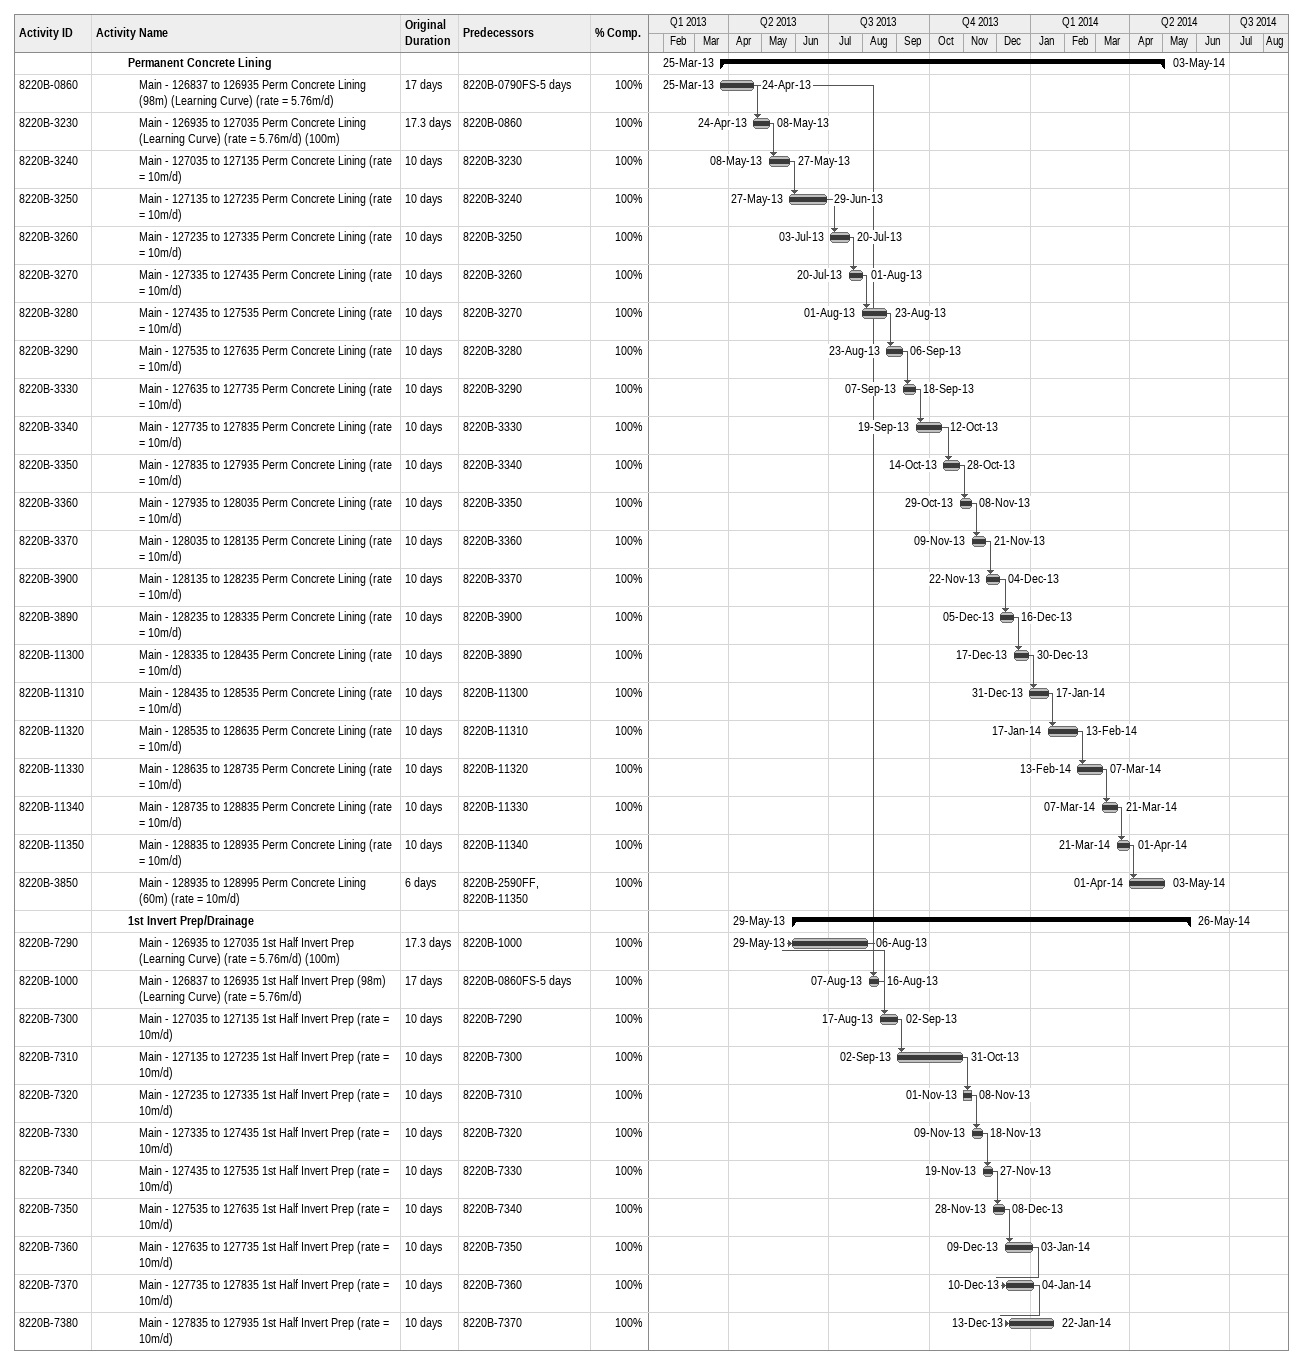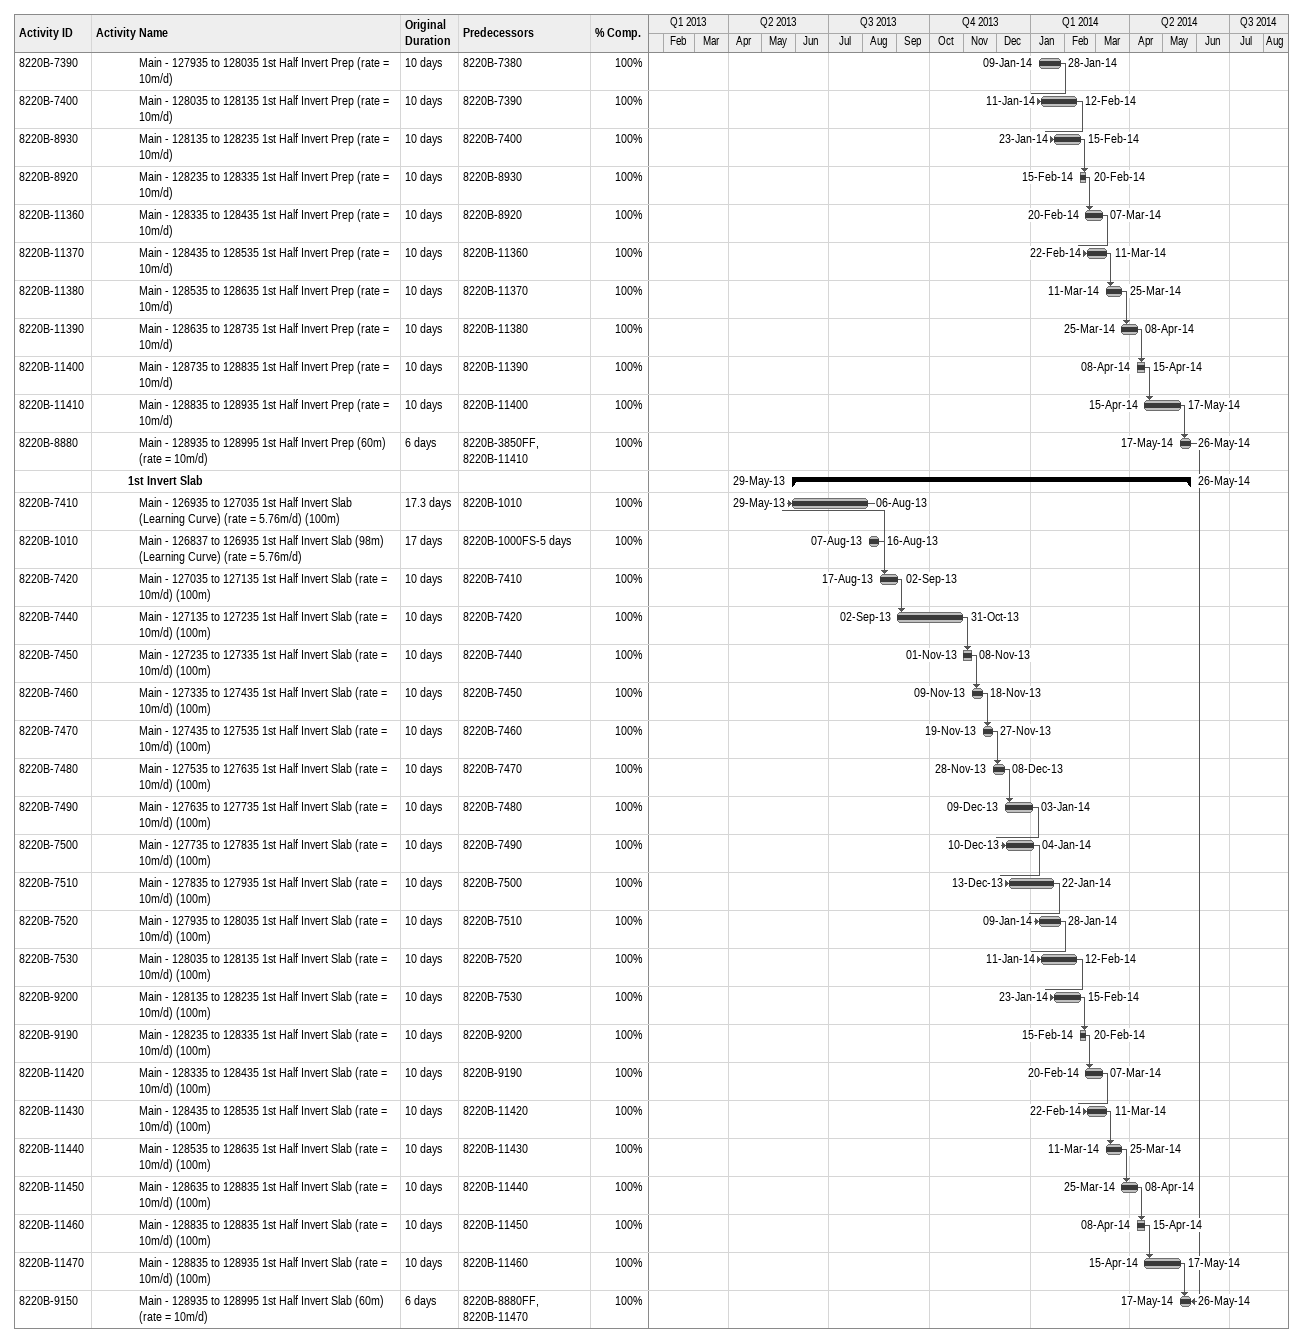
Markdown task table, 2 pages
| ID | Level | Task | Original duration | Start | Finish | Predecessors | % complete |
|---|---|---|---|---|---|---|---|
|  | 4 | **Permanent Concrete Lining** |  | 2013-03-25 | 2014-05-03 |  |  |
| 8220B-0860 | 5 | Main - 126837 to 126935 Perm Concrete Lining (98m) (Learning Curve) (rate = 5.76m/d) | 17d | 2013-03-25 | 2013-04-24 | 8220B-0790FS-5d | 100 |
| 8220B-3230 | 5 | Main - 126935 to 127035 Perm Concrete Lining (Learning Curve) (rate = 5.76m/d) (100m) | 17.3d | 2013-04-24 | 2013-05-08 | 8220B-0860 | 100 |
| 8220B-3240 | 5 | Main - 127035 to 127135 Perm Concrete Lining (rate = 10m/d) | 10d | 2013-05-08 | 2013-05-27 | 8220B-3230 | 100 |
| 8220B-3250 | 5 | Main - 127135 to 127235 Perm Concrete Lining (rate = 10m/d) | 10d | 2013-05-27 | 2013-06-29 | 8220B-3240 | 100 |
| 8220B-3260 | 5 | Main - 127235 to 127335 Perm Concrete Lining (rate = 10m/d) | 10d | 2013-07-03 | 2013-07-20 | 8220B-3250 | 100 |
| 8220B-3270 | 5 | Main - 127335 to 127435 Perm Concrete Lining (rate = 10m/d) | 10d | 2013-07-20 | 2013-08-01 | 8220B-3260 | 100 |
| 8220B-3280 | 5 | Main - 127435 to 127535 Perm Concrete Lining (rate = 10m/d) | 10d | 2013-08-01 | 2013-08-23 | 8220B-3270 | 100 |
| 8220B-3290 | 5 | Main - 127535 to 127635 Perm Concrete Lining (rate = 10m/d) | 10d | 2013-08-23 | 2013-09-06 | 8220B-3280 | 100 |
| 8220B-3330 | 5 | Main - 127635 to 127735 Perm Concrete Lining (rate = 10m/d) | 10d | 2013-09-07 | 2013-09-18 | 8220B-3290 | 100 |
| 8220B-3340 | 5 | Main - 127735 to 127835 Perm Concrete Lining (rate = 10m/d) | 10d | 2013-09-19 | 2013-10-12 | 8220B-3330 | 100 |
| 8220B-3350 | 5 | Main - 127835 to 127935 Perm Concrete Lining (rate = 10m/d) | 10d | 2013-10-14 | 2013-10-28 | 8220B-3340 | 100 |
| 8220B-3360 | 5 | Main - 127935 to 128035 Perm Concrete Lining (rate = 10m/d) | 10d | 2013-10-29 | 2013-11-08 | 8220B-3350 | 100 |
| 8220B-3370 | 5 | Main - 128035 to 128135 Perm Concrete Lining (rate = 10m/d) | 10d | 2013-11-09 | 2013-11-21 | 8220B-3360 | 100 |
| 8220B-3900 | 5 | Main - 128135 to 128235 Perm Concrete Lining (rate = 10m/d) | 10d | 2013-11-22 | 2013-12-04 | 8220B-3370 | 100 |
| 8220B-3890 | 5 | Main - 128235 to 128335 Perm Concrete Lining (rate = 10m/d) | 10d | 2013-12-05 | 2013-12-16 | 8220B-3900 | 100 |
| 8220B-11300 | 5 | Main - 128335 to 128435 Perm Concrete Lining (rate = 10m/d) | 10d | 2013-12-17 | 2013-12-30 | 8220B-3890 | 100 |
| 8220B-11310 | 5 | Main - 128435 to 128535 Perm Concrete Lining (rate = 10m/d) | 10d | 2013-12-31 | 2014-01-17 | 8220B-11300 | 100 |
| 8220B-11320 | 5 | Main - 128535 to 128635 Perm Concrete Lining (rate = 10m/d) | 10d | 2014-01-17 | 2014-02-13 | 8220B-11310 | 100 |
| 8220B-11330 | 5 | Main - 128635 to 128735 Perm Concrete Lining (rate = 10m/d) | 10d | 2014-02-13 | 2014-03-07 | 8220B-11320 | 100 |
| 8220B-11340 | 5 | Main - 128735 to 128835 Perm Concrete Lining (rate = 10m/d) | 10d | 2014-03-07 | 2014-03-21 | 8220B-11330 | 100 |
| 8220B-11350 | 5 | Main - 128835 to 128935 Perm Concrete Lining (rate = 10m/d) | 10d | 2014-03-21 | 2014-04-01 | 8220B-11340 | 100 |
| 8220B-3850 | 5 | Main - 128935 to 128995 Perm Concrete Lining (60m) (rate = 10m/d) | 6d | 2014-04-01 | 2014-05-03 | 8220B-2590FF, 8220B-11350 | 100 |
|  | 4 | **1st Invert Prep/Drainage** |  | 2013-05-29 | 2014-05-26 |  |  |
| 8220B-7290 | 5 | Main - 126935 to 127035 1st Half Invert Prep (Learning Curve) (rate = 5.76m/d) (100m) | 17.3d | 2013-05-29 | 2013-08-06 | 8220B-1000 | 100 |
| 8220B-1000 | 5 | Main - 126837 to 126935 1st Half Invert Prep (98m) (Learning Curve) (rate = 5.76m/d) | 17d | 2013-08-07 | 2013-08-16 | 8220B-0860FS-5d | 100 |
| 8220B-7300 | 5 | Main - 127035 to 127135 1st Half Invert Prep (rate = 10m/d) | 10d | 2013-08-17 | 2013-09-02 | 8220B-7290 | 100 |
| 8220B-7310 | 5 | Main - 127135 to 127235 1st Half Invert Prep (rate = 10m/d) | 10d | 2013-09-02 | 2013-10-31 | 8220B-7300 | 100 |
| 8220B-7320 | 5 | Main - 127235 to 127335 1st Half Invert Prep (rate = 10m/d) | 10d | 2013-11-01 | 2013-11-08 | 8220B-7310 | 100 |
| 8220B-7330 | 5 | Main - 127335 to 127435 1st Half Invert Prep (rate = 10m/d) | 10d | 2013-11-09 | 2013-11-18 | 8220B-7320 | 100 |
| 8220B-7340 | 5 | Main - 127435 to 127535 1st Half Invert Prep (rate = 10m/d) | 10d | 2013-11-19 | 2013-11-27 | 8220B-7330 | 100 |
| 8220B-7350 | 5 | Main - 127535 to 127635 1st Half Invert Prep (rate = 10m/d) | 10d | 2013-11-28 | 2013-12-08 | 8220B-7340 | 100 |
| 8220B-7360 | 5 | Main - 127635 to 127735 1st Half Invert Prep (rate = 10m/d) | 10d | 2013-12-09 | 2014-01-03 | 8220B-7350 | 100 |
| 8220B-7370 | 5 | Main - 127735 to 127835 1st Half Invert Prep (rate = 10m/d) | 10d | 2013-12-10 | 2014-01-04 | 8220B-7360 | 100 |
| 8220B-7380 | 5 | Main - 127835 to 127935 1st Half Invert Prep (rate = 10m/d) | 10d | 2013-12-13 | 2014-01-22 | 8220B-7370 | 100 |
| 8220B-7390 | 5 | Main - 127935 to 128035 1st Half Invert Prep (rate = 10m/d) | 10d | 2014-01-09 | 2014-01-28 | 8220B-7380 | 100 |
| 8220B-7400 | 5 | Main - 128035 to 128135 1st Half Invert Prep (rate = 10m/d) | 10d | 2014-01-11 | 2014-02-12 | 8220B-7390 | 100 |
| 8220B-8930 | 5 | Main - 128135 to 128235 1st Half Invert Prep (rate = 10m/d) | 10d | 2014-01-23 | 2014-02-15 | 8220B-7400 | 100 |
| 8220B-8920 | 5 | Main - 128235 to 128335 1st Half Invert Prep (rate = 10m/d) | 10d | 2014-02-15 | 2014-02-20 | 8220B-8930 | 100 |
| 8220B-11360 | 5 | Main - 128335 to 128435 1st Half Invert Prep (rate = 10m/d) | 10d | 2014-02-20 | 2014-03-07 | 8220B-8920 | 100 |
| 8220B-11370 | 5 | Main - 128435 to 128535 1st Half Invert Prep (rate = 10m/d) | 10d | 2014-02-22 | 2014-03-11 | 8220B-11360 | 100 |
| 8220B-11380 | 5 | Main - 128535 to 128635 1st Half Invert Prep (rate = 10m/d) | 10d | 2014-03-11 | 2014-03-25 | 8220B-11370 | 100 |
| 8220B-11390 | 5 | Main - 128635 to 128735 1st Half Invert Prep (rate = 10m/d) | 10d | 2014-03-25 | 2014-04-08 | 8220B-11380 | 100 |
| 8220B-11400 | 5 | Main - 128735 to 128835 1st Half Invert Prep (rate = 10m/d) | 10d | 2014-04-08 | 2014-04-15 | 8220B-11390 | 100 |
| 8220B-11410 | 5 | Main - 128835 to 128935 1st Half Invert Prep (rate = 10m/d) | 10d | 2014-04-15 | 2014-05-17 | 8220B-11400 | 100 |
| 8220B-8880 | 5 | Main - 128935 to 128995 1st Half Invert Prep (60m) (rate = 10m/d) | 6d | 2014-05-17 | 2014-05-26 | 8220B-3850FF, 8220B-11410 | 100 |
|  | 4 | **1st Invert Slab** |  | 2013-05-29 | 2014-05-26 |  |  |
| 8220B-7410 | 5 | Main - 126935 to 127035 1st Half Invert Slab (Learning Curve) (rate = 5.76m/d) (100m) | 17.3d | 2013-05-29 | 2013-08-06 | 8220B-1010 | 100 |
| 8220B-1010 | 5 | Main - 126837 to 126935 1st Half Invert Slab (98m) (Learning Curve) (rate = 5.76m/d) | 17d | 2013-08-07 | 2013-08-16 | 8220B-1000FS-5d | 100 |
| 8220B-7420 | 5 | Main - 127035 to 127135 1st Half Invert Slab (rate = 10m/d) (100m) | 10d | 2013-08-17 | 2013-09-02 | 8220B-7410 | 100 |
| 8220B-7440 | 5 | Main - 127135 to 127235 1st Half Invert Slab (rate = 10m/d) (100m) | 10d | 2013-09-02 | 2013-10-31 | 8220B-7420 | 100 |
| 8220B-7450 | 5 | Main - 127235 to 127335 1st Half Invert Slab (rate = 10m/d) (100m) | 10d | 2013-11-01 | 2013-11-08 | 8220B-7440 | 100 |
| 8220B-7460 | 5 | Main - 127335 to 127435 1st Half Invert Slab (rate = 10m/d) (100m) | 10d | 2013-11-09 | 2013-11-18 | 8220B-7450 | 100 |
| 8220B-7470 | 5 | Main - 127435 to 127535 1st Half Invert Slab (rate = 10m/d) (100m) | 10d | 2013-11-19 | 2013-11-27 | 8220B-7460 | 100 |
| 8220B-7480 | 5 | Main - 127535 to 127635 1st Half Invert Slab (rate = 10m/d) (100m) | 10d | 2013-11-28 | 2013-12-08 | 8220B-7470 | 100 |
| 8220B-7490 | 5 | Main - 127635 to 127735 1st Half Invert Slab (rate = 10m/d) (100m) | 10d | 2013-12-09 | 2014-01-03 | 8220B-7480 | 100 |
| 8220B-7500 | 5 | Main - 127735 to 127835 1st Half Invert Slab (rate = 10m/d) (100m) | 10d | 2013-12-10 | 2014-01-04 | 8220B-7490 | 100 |
| 8220B-7510 | 5 | Main - 127835 to 127935 1st Half Invert Slab (rate = 10m/d) (100m) | 10d | 2013-12-13 | 2014-01-22 | 8220B-7500 | 100 |
| 8220B-7520 | 5 | Main - 127935 to 128035 1st Half Invert Slab (rate = 10m/d) (100m) | 10d | 2014-01-09 | 2014-01-28 | 8220B-7510 | 100 |
| 8220B-7530 | 5 | Main - 128035 to 128135 1st Half Invert Slab (rate = 10m/d) (100m) | 10d | 2014-01-11 | 2014-02-12 | 8220B-7520 | 100 |
| 8220B-9200 | 5 | Main - 128135 to 128235 1st Half Invert Slab (rate = 10m/d) (100m) | 10d | 2014-01-23 | 2014-02-15 | 8220B-7530 | 100 |
| 8220B-9190 | 5 | Main - 128235 to 128335 1st Half Invert Slab (rate = 10m/d) (100m) | 10d | 2014-02-15 | 2014-02-20 | 8220B-9200 | 100 |
| 8220B-11420 | 5 | Main - 128335 to 128435 1st Half Invert Slab (rate = 10m/d) (100m) | 10d | 2014-02-20 | 2014-03-07 | 8220B-9190 | 100 |
| 8220B-11430 | 5 | Main - 128435 to 128535 1st Half Invert Slab (rate = 10m/d) (100m) | 10d | 2014-02-22 | 2014-03-11 | 8220B-11420 | 100 |
| 8220B-11440 | 5 | Main - 128535 to 128635 1st Half Invert Slab (rate = 10m/d) (100m) | 10d | 2014-03-11 | 2014-03-25 | 8220B-11430 | 100 |
| 8220B-11450 | 5 | Main - 128635 to 128835 1st Half Invert Slab (rate = 10m/d) (100m) | 10d | 2014-03-25 | 2014-04-08 | 8220B-11440 | 100 |
| 8220B-11460 | 5 | Main - 128835 to 128835 1st Half Invert Slab (rate = 10m/d) (100m) | 10d | 2014-04-08 | 2014-04-15 | 8220B-11450 | 100 |
| 8220B-11470 | 5 | Main - 128835 to 128935 1st Half Invert Slab (rate = 10m/d) (100m) | 10d | 2014-04-15 | 2014-05-17 | 8220B-11460 | 100 |
| 8220B-9150 | 5 | Main - 128935 to 128995 1st Half Invert Slab (60m) (rate = 10m/d) | 6d | 2014-05-17 | 2014-05-26 | 8220B-8880FF, 8220B-11470 | 100 |
